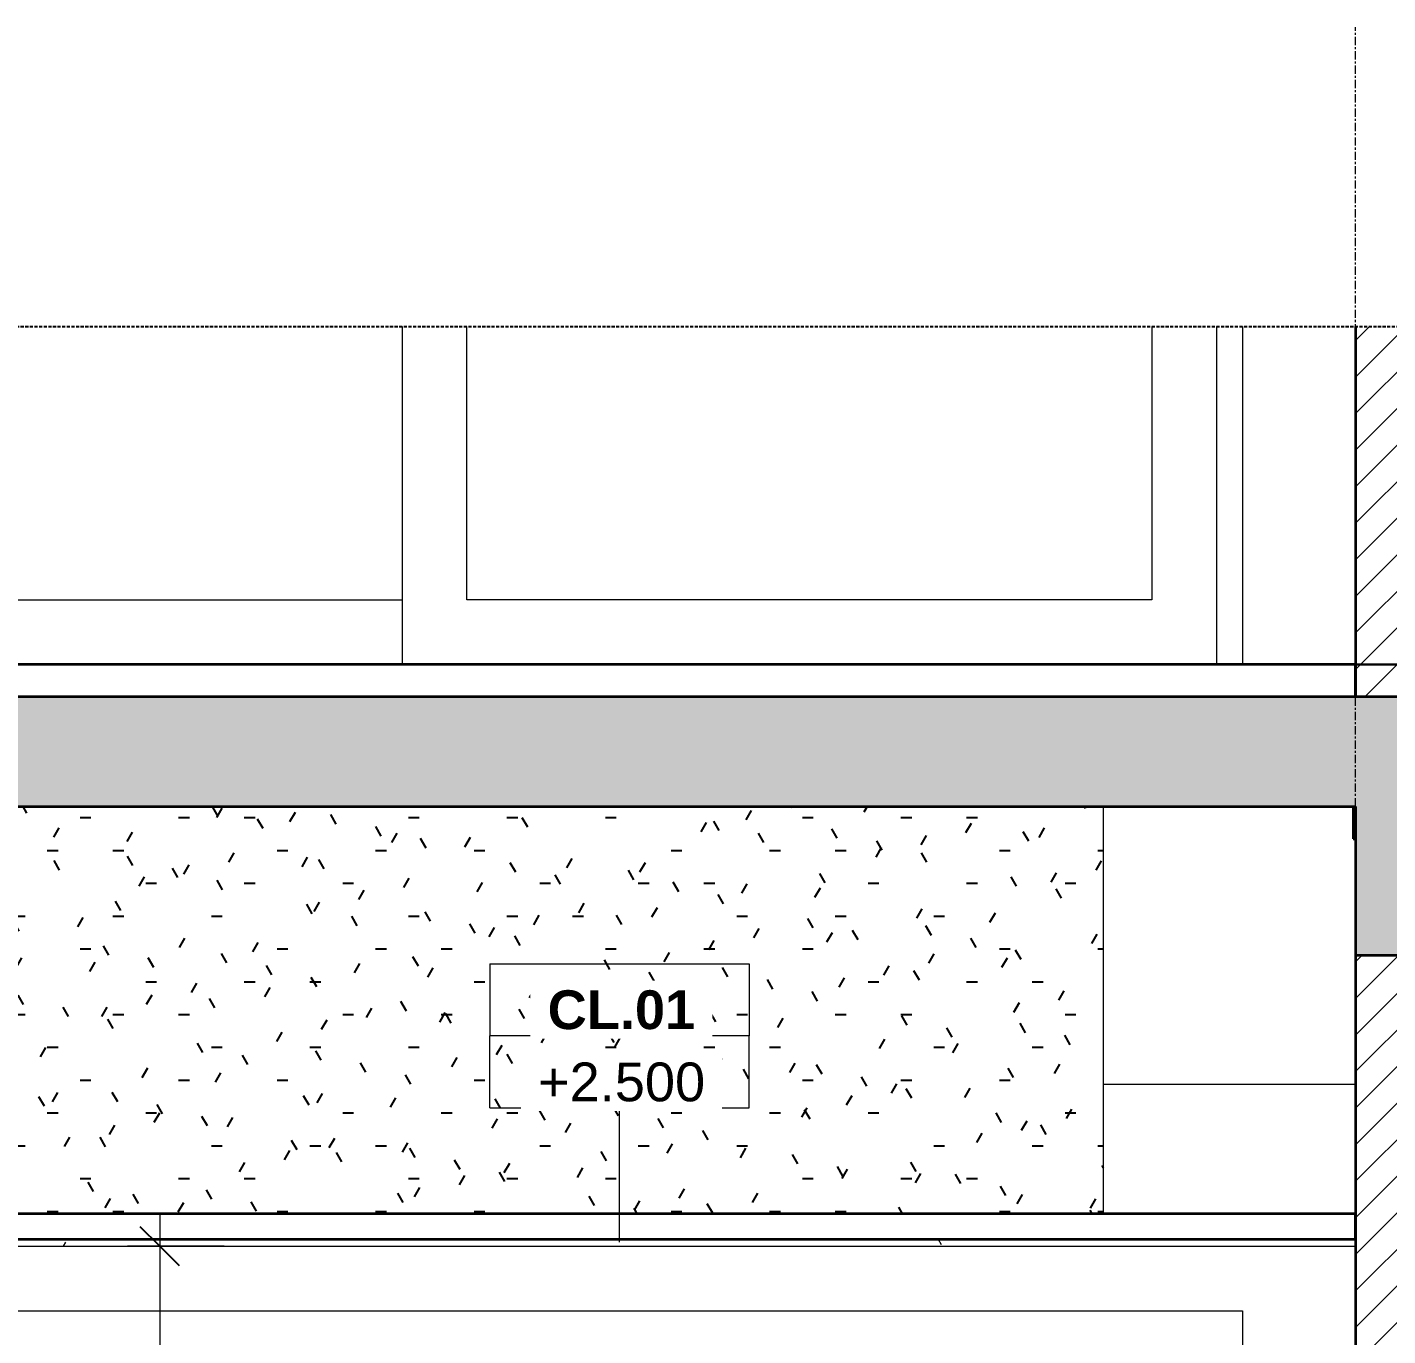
# Model space of a CAD drawing. Header units: millimetres. Extents: x 32270 to 221883, y 3811 to 78637.
# Drawn here: x 85214 to 87319, y 7961 to 9986 of the extents above; entities that cross this region are included whole.
import ezdxf

# ---------------------------------------------------------------- set-up
doc = ezdxf.new("R2010")
doc.units = ezdxf.units.MM
for name, pattern in [('Centre', [31.75, 6.35, -4.7625, 15.875, -4.7625]), ('Grid Line', [22.225, 12.7, -3.175, 3.175, -3.175]), ('Hidden', [7.14375, 4.7625, -2.38125])]:
    doc.linetypes.add(name, pattern=pattern)
for name, color, linetype, lineweight in [('0-5', 130, 'Continuous', 5), ('A-ANNO-DIMS', 211, 'Continuous', 9), ('A-ANNO-DIMS-50', 211, 'Continuous', 9), ('A-CLNG-1', 7, 'Continuous', 35), ('A-CLNG-2', 250, 'Continuous', 18), ('A-CLNG-FNSH-1', 250, 'Continuous', 18), ('A-CLNG-IDEN', 151, 'Continuous', 9), ('A-CLNG-PATT-1', 250, 'Continuous', 18), ('A-CLNG-PATT-2', 71, 'Continuous', 25), ('A-DETL-GENF', 92, 'Continuous', 18), ('A-DETL-GENF-3', 92, 'Hidden', 25), ('A-DETL-GENF-4', 9, 'Continuous', 18), ('A-DETL-MEDM', 33, 'Continuous', 35), ('A-DOOR', 31, 'Continuous', 18), ('A-DOOR-FRAM-1', 31, 'Continuous', 18), ('A-DOOR-GLAZ-1', 31, 'Continuous', 18), ('A-FLOR-FNSH-1', 7, 'Continuous', 35), ('A-FLOR-LEVL-2', 51, 'Centre', 9), ('A-FLOR-PATT-1', 253, 'Continuous', 18), ('A-WALL', 113, 'Continuous', 18), ('A-WALL-2', 7, 'Continuous', 35), ('A-WALL-PATT-1', 9, 'Continuous', 18), ('M-EQPM', 50, 'Continuous', 18), ('M-EQPM-1', 50, 'Continuous', 25), ('S-BEAM-1', 250, 'Continuous', 18), ('S-GRID-1', 1, 'Grid Line', 9)]:
    doc.layers.add(name, color=color, linetype=linetype, lineweight=lineweight)
doc.styles.add('Arial_1', font='arial.ttf', dxfattribs={"height": 60})
doc.styles.add('Arial_B_3', font='arialbd.ttf', dxfattribs={"height": 60})
doc.styles.add('UTM Avo', font='', dxfattribs={"width": 0.9, "height": 125})
doc.styles.get('UTM Avo').set_extended_font_data('UTM Avo')
doc.dimstyles.new('1_Dim_chi_tiet_2_5', dxfattribs={"dimscale": 304.8, "dimtxt": 124.912619, "dimasz": 0.19685, "dimexe": 0.164042, "dimexo": 0.0625, "dimgap": 0.016404, "dimtad": 1, "dimdec": 0, "dimrnd": 5, "dimzin": 0, "dimdsep": 46, "dimtxsty": 'UTM Avo', "dimblk1": 'OBLIQUE', "dimblk2": 'OBLIQUE', "dimsah": 1, "dimcen": 0.09, "dimdle": 0.164042, "dimazin": 0, "dimtfac": 1, "dimtdec": 4, "dimtix": 1, "dimtmove": 0, "dimatfit": 3, "dimfxl": 0.328084, "dimfxlon": 1, "dimtvp": 1, "dimtolj": 1, "dimtzin": 0, "dimarcsym": 2})
pattern_1 = [(50, (60606.82, 15875), (364.368, -31.878), [38.1, -419.1]), (355, (60606.8, 15875), (-70.486, 382.113), [30.48, -335.28]), (100.451, (60637.2, 15872.34), (293.885, 350.233), [32.38, -356.18]), (46.184, (60606.8, 15976.6), (542.158, -84.086), [57.15, -628.65]), (96.636, (60652, 15969.6), (474.805, 494.855), [48.57, -534.27]), (351.184, (60606.8, 15976.6), (474.81, 494.85), [45.72, -502.92]), (21, (60657.62, 15951.2), (303.2285, -204.5305), [38.1, -419.1]), (326, (60657.6, 15951.2), (123.604, 368.376), [30.48, -335.28]), (71.451, (60682.9, 15934.16), (426.834, 163.843), [32.38, -356.18]), (37.5, (60606.82, 15875), (6.1766, 169.1102), [3.353, -327.863, 3.353, -337.007, -336.55]), (37.5, (60606.82, 15875), (6.1766, 169.1102), [-671.576, 3.353, -333.197]), (7.5, (60606.82, 15875), (133.6389, 200.3615), [3.353, -190.703, 3.353, -320.243, -128.27]), (7.5, (60606.82, 15875), (133.6389, 200.3615), [-517.652, 3.353, -124.917]), (327.5, (60493.53, 15875), (271.1818, -11.4584), [3.353, -123.647, 3.353, -392.887, -525.78]), (327.5, (60493.53, 15875), (271.1818, -11.4584), [-523.24, 3.353, -522.427]), (317.5, (60442.73, 15875), (296.2585, 50.853), [3.353, -161.747, 3.353, -259.791, -373.38]), (317.5, (60442.73, 15875), (296.2585, 50.853), [-428.244, 3.353, -370.027]), (45, (60606.82, 15875), (-125.7236, 125.7236), []), (45, (60606.82, 16065.5), (-125.7236, 125.7236), [])]
pattern_2 = [(45, (60606.818, 15875), (-28.28427, 28.28427), [])]

# ---------------------------------------------------------------- blocks, each defined once
blk = doc.blocks.new('NCV_TKTC_KET CAU_rvt-5-TKCS_CĂN HỘ LOẠI 3A - MẶT CẮT 4')
at = {"layer": 'A-FLOR-PATT-1'}
h = blk.add_hatch(dxfattribs=at)
h.set_pattern_fill('FP_20', color=256, style=0, pattern_type=2)
h.set_pattern_definition(pattern_1)
h.paths.add_polyline_path([(48433.3, 8730), (48436.9, 8730.3), (48436.9, 8780), (48433.3, 8780), (48433.3, 8773.7)])
h = blk.add_hatch(dxfattribs=at)
h.set_pattern_fill('FP_20', color=256, style=0, pattern_type=2)
h.set_pattern_definition(pattern_1)
h.paths.add_polyline_path([(48433.3, 8730), (48436.9, 8730.3), (48436.9, 8780), (48433.3, 8780), (48433.3, 8773.7)])
at = {"layer": 'A-FLOR-FNSH-1'}
for p, q in [((48433.3, 8780), (48433.3, 8730)), ((48433.3, 8730), (48436.9, 8730))]:
    blk.add_line(p, q, dxfattribs=at)
at = {"layer": 'S-BEAM-1'}
blk.add_line((48436.9, 8350), (48046.9, 8350), dxfattribs=at)
blk = doc.blocks.new('CL_01-VÁCH DỰNG THẠCH CAO CĂN HỘ LOẠI 1-5D9 - CL_01-VÁCH DỰNG THẠCH CAO CĂN HỘ LOẠI 1A-5-908358-TKCS_CĂN HỘ LOẠI 3A - MẶT CẮT 4')
at = {"layer": 'A-CLNG-PATT-2'}
h = blk.add_hatch(dxfattribs=at)
h.set_pattern_fill('FP_22', color=256, style=0, pattern_type=2)
h.set_pattern_definition([(0, (60606.82, 15875), (203.2, 50.8), [16.764, -135.636, 16.764, -135.636, -812.8]), (0, (60606.82, 15875), (203.2, 50.8), [-304.8, 16.764, -288.036, 16.764, -135.636, -355.6]), (0, (60606.82, 15875), (203.2, 50.8), [-762, 16.764, -84.836, 16.764, -237.236]), (120, (60683.02, 15900.4), (-145.59409, 150.57636), [16.764, -135.636, 16.764, -135.636, -812.8]), (120, (60683.02, 15900.4), (-145.59409, 150.57636), [-304.8, 16.764, -288.036, 16.764, -135.636, -355.6]), (120, (60683.02, 15900.4), (-145.59409, 150.57636), [-762, 16.764, -84.836, 16.764, -237.236]), (240, (60708.42, 16002), (-57.60591, -201.37636), [16.764, -135.636, 16.764, -135.636, -812.8]), (240, (60708.42, 16002), (-57.60591, -201.37636), [-304.8, 16.764, -288.036, 16.764, -135.636, -355.6]), (240, (60708.42, 16002), (-57.60591, -201.37636), [-762, 16.764, -84.836, 16.764, -237.236])])
h.paths.add_polyline_path([(48046.9, 8150), (48046.9, 8780), (45536.9, 8780), (45536.9, 8500), (45436.9, 8500), (45436.9, 8150), (46999.2, 8150)])
at = {"layer": 'A-CLNG-2'}
blk.add_line((48046.9, 8150), (48046.9, 8780), dxfattribs=at)
blk = doc.blocks.new('NCV_TKTC_TANG 2_rvt-5-TKCS_CĂN HỘ LOẠI 3A - MẶT CẮT 4')
at = {"layer": 'A-CLNG-PATT-1'}
h = blk.add_hatch(dxfattribs=at)
h.set_pattern_fill('FP_21', color=256, style=0, pattern_type=2)
h.set_pattern_definition([(0, (60606.82, 15875), (406.4, 101.6), [16.764, -288.036, 16.764, -288.036, -1625.6]), (0, (60606.82, 15875), (406.4, 101.6), [-609.6, 16.764, -592.836, 16.764, -288.036, -711.2]), (0, (60606.82, 15875), (406.4, 101.6), [-1524, 16.764, -186.436, 16.764, -491.236]), (120, (60759.22, 15925.8), (-291.1882, 301.1527), [16.764, -288.036, 16.764, -288.036, -1625.6]), (120, (60759.22, 15925.8), (-291.1882, 301.1527), [-609.6, 16.764, -592.836, 16.764, -288.036, -711.2]), (120, (60759.22, 15925.8), (-291.1882, 301.1527), [-1524, 16.764, -186.436, 16.764, -491.236]), (240, (60810.02, 16129), (-115.2118, -402.7527), [16.764, -288.036, 16.764, -288.036, -1625.6]), (240, (60810.02, 16129), (-115.2118, -402.7527), [-609.6, 16.764, -592.836, 16.764, -288.036, -711.2]), (240, (60810.02, 16129), (-115.2118, -402.7527), [-1524, 16.764, -186.436, 16.764, -491.236])])
h.paths.add_polyline_path([(48204.9, 8100), (48436.9, 8100), (48436.9, 8110), (45436.9, 8110), (45436.9, 8100), (46999.2, 8100)])
at = {"layer": 'A-WALL-PATT-1'}
h = blk.add_hatch(dxfattribs=at)
h.set_pattern_fill('FP_19', color=256, style=0, pattern_type=2)
h.set_pattern_definition(pattern_2)
h.paths.add_polyline_path([(48436.9, 5550), (48536.9, 5550), (48536.9, 8550), (48436.9, 8550), (48436.9, 6096)])
at = {"layer": 'A-CLNG-1'}
for p, q in [((48436.9, 8150), (45436.9, 8150)), ((48436.9, 8110), (48436.9, 8150)), ((48436.9, 8110), (45436.9, 8110))]:
    blk.add_line(p, q, dxfattribs=at)
at = {"layer": 'A-CLNG-FNSH-1'}
for p, q in [((48436.9, 8100), (48436.9, 8110)), ((45436.9, 8100), (48436.9, 8100))]:
    blk.add_line(p, q, dxfattribs=at)
at = {"layer": 'A-WALL-2'}
blk.add_line((48436.9, 8550), (48436.9, 5550), dxfattribs=at)
at = {"layer": 'A-CLNG-2'}
blk.add_blockref('CL_01-VÁCH DỰNG THẠCH CAO CĂN HỘ LOẠI 1-5D9 - CL_01-VÁCH DỰNG THẠCH CAO CĂN HỘ LOẠI 1A-5-908358-TKCS_CĂN HỘ LOẠI 3A - MẶT CẮT 4', (0, 0), dxfattribs=at)
blk = doc.blocks.new('NCV_TKTC_TANG 3 - 4_rvt-6-TKCS_CĂN HỘ LOẠI 3A - MẶT CẮT 4')
at = {"layer": 'A-WALL-PATT-1'}
h = blk.add_hatch(dxfattribs=at)
h.set_pattern_fill('FP_19', color=256, style=0, pattern_type=2)
h.set_pattern_definition(pattern_2)
h.paths.add_polyline_path([(48536.9, 8950), (48536.9, 9523), (48436.9, 9523), (48436.9, 8950)])
at = {"layer": 'A-FLOR-FNSH-1'}
for p, q in [((48436.9, 9000), (45436.9, 9000)), ((48436.9, 8950), (48436.9, 9000))]:
    blk.add_line(p, q, dxfattribs=at)
at = {"layer": 'A-WALL-2'}
blk.add_line((48436.9, 9523), (48436.9, 8950), dxfattribs=at)
blk = doc.blocks.new('DEG_02-DEG_03 - DEG_02-2500x2400mm-CỬA ĐI 02 CÁNH TRƯỢT-V104-TKCS_CĂN HỘ LOẠI 3A - MẶT CẮT 4')
at = {"layer": 'A-DOOR'}
for p, q in [((46961.9, 9523), (46961.9, 9000)), ((47061.9, 9100), (47061.9, 9523)), ((48121.9, 9523), (48121.9, 9100)), ((48121.9, 9100), (47061.9, 9100))]:
    blk.add_line(p, q, dxfattribs=at)
at = {"layer": 'A-DOOR-FRAM-1'}
for p, q in [((45801.9, 9523), (45801.9, 9000)), ((48221.9, 9523), (48221.9, 9000))]:
    blk.add_line(p, q, dxfattribs=at)
at = {"layer": 'A-DOOR-GLAZ-1'}
for p, q in [((45901.9, 9523), (45901.9, 9100)), ((45901.9, 9100), (46961.9, 9100))]:
    blk.add_line(p, q, dxfattribs=at)
blk = doc.blocks.new('TKTC_XREF_251221_MB TANG 2-7 - TKTC_XREF_251221_MB TANG 2-7-V106-TKCS_CĂN HỘ LOẠI 3A - MẶT CẮT 4')
at = {"layer": 'M-EQPM-1'}
for p, q in [((44707, 9000), (54201.4, 9000)), ((45733.6, 9000), (53313.6, 9000)), ((53313.6, 9000), (45738.6, 9000))]:
    blk.add_line(p, q, dxfattribs=at)
blk = doc.blocks.new('BORDER VIEW - BORDER VIEW-3699927-TKCS_CĂN HỘ LOẠI 3A - MẶT CẮT 4')
at = {"layer": 'A-DETL-GENF-3'}
blk.add_line((44857, 9523), (54051.4, 9523), dxfattribs=at)
blk = doc.blocks.new('DIMBLOCK89-TKCS_CĂN HỘ LOẠI 3A - MẶT CẮT 4')
at = {"layer": 'A-ANNO-DIMS-50'}
for p, q in [((85418.9, 8150), (85418.9, 5550)), ((85518.9, 8100), (85368.9, 8100)), ((85418.9, 8100), (85518.9, 8100)), ((85518.9, 5600), (85368.9, 5600)), ((85418.9, 5600), (85518.9, 5600))]:
    blk.add_line(p, q, dxfattribs=at)
at = {"layer": 'A-ANNO-DIMS-50', "lineweight": 25}
for p, q in [((85418.9, 8100), (85388.9, 8130)), ((85418.9, 8100), (85448.9, 8070)), ((85418.9, 5600), (85388.9, 5630)), ((85418.9, 5600), (85448.9, 5570))]:
    blk.add_line(p, q, dxfattribs=at)
at = {"layer": 'A-ANNO-DIMS-50', "color": 0, "insert": (85256.5, 6678.8), "char_height": 125, "width": 410.824, "attachment_point": 1, "rotation": 90, "line_spacing_factor": 1.110334, "style": 'UTM Avo'}
blk.add_mtext('2500', dxfattribs=at)
blk = doc.blocks.new('_Oblique')
at = {"color": 0, "linetype": 'ByBlock', "lineweight": -2}
blk.add_line((-0.5, -0.5), (0.5, 0.5), dxfattribs=at)
blk = doc.blocks.new('M_Ceiling Tag w Height - M_Ceiling Tag w Height-4076435-TKCS_CĂN HỘ LOẠI 3A - MẶT CẮT 4')
at = {"layer": 'A-CLNG-IDEN'}
for p, q in [((47097.7, 8536.5), (47097.7, 8425.3)), ((47097.7, 8536.5), (47498.9, 8536.5)), ((47498.9, 8536.5), (47498.9, 8425.3)), ((47097.7, 8314), (47097.7, 8425.3)), ((47498.9, 8425.3), (47097.7, 8425.3)), ((47498.9, 8314), (47498.9, 8425.3)), ((47097.7, 8314), (47498.9, 8314))]:
    blk.add_line(p, q, dxfattribs=at)

msp = doc.modelspace()

# ---------------------------------------------------------------- hatches: boundary and pattern name
at = {"layer": 'A-DETL-GENF-4'}
h = msp.add_hatch(dxfattribs=at)
h.set_pattern_fill('FP_20', color=256, style=0, pattern_type=2)
h.set_pattern_definition([(50, (99439.1, 15875), (364.368, -31.8783), [38.1, -419.1]), (355, (99439.1, 15875), (-70.486, 382.113), [30.48, -335.28]), (100.451, (99469.47, 15872.34), (293.885, 350.2334), [32.38, -356.18]), (46.184, (99439.1, 15976.6), (542.158, -84.086), [57.15, -628.65]), (96.636, (99484.3, 15969.6), (474.805, 494.855), [48.57, -534.27]), (351.184, (99439.1, 15976.6), (474.81, 494.85), [45.72, -502.92]), (21, (99489.9, 15951.2), (303.2285, -204.5305), [38.1, -419.1]), (326, (99489.9, 15951.2), (123.604, 368.376), [30.48, -335.28]), (71.451, (99515.17, 15934.16), (426.834, 163.843), [32.38, -356.18]), (37.5, (99439.1, 15875), (6.1766, 169.1102), [3.353, -327.863, 3.353, -337.007, -336.55]), (37.5, (99439.1, 15875), (6.1766, 169.1102), [-671.576, 3.353, -333.197]), (7.5, (99439.1, 15875), (133.6389, 200.3615), [3.353, -190.703, 3.353, -320.243, -128.27]), (7.5, (99439.1, 15875), (133.6389, 200.3615), [-517.652, 3.353, -124.917]), (327.5, (99325.82, 15875), (271.1818, -11.4584), [3.353, -123.647, 3.353, -392.887, -525.78]), (327.5, (99325.82, 15875), (271.1818, -11.4584), [-523.24, 3.353, -522.427]), (317.5, (99275.02, 15875), (296.2585, 50.853), [3.353, -161.747, 3.353, -259.791, -373.38]), (317.5, (99275.02, 15875), (296.2585, 50.853), [-428.244, 3.353, -370.027]), (45, (99439.1, 15875), (-125.7236, 125.7236), []), (45, (99439.1, 16065.5), (-125.7236, 125.7236), [])])
h.paths.add_polyline_path([(84369.2, 8500), (84369.2, 8780), (87269.2, 8780), (87269.2, 8550), (87469.2, 8550), (87469.2, 8730), (89369.2, 8730), (89369.2, 8785), (92165.5, 8785), (92165.5, 8500), (92565.5, 8500), (92565.5, 8780), (93033.7, 8780), (93033.7, 8950), (89269.2, 8950), (89269.2, 8900), (87369.2, 8900), (87369.2, 8950), (83539.2, 8950), (83539.2, 8780), (83969.2, 8780), (83969.2, 8500), (84023, 8500)])

# ---------------------------------------------------------------- linework, layer by layer
at = {"layer": 'A-CLNG-IDEN'}
msp.add_line((86130.6, 8105.8), (86130.6, 8314), dxfattribs=at)
at = {"layer": 'A-DETL-MEDM'}
for p, q in [((87369.2, 8950), (83539.2, 8950)), ((84369.2, 8780), (87269.2, 8780)), ((87269.2, 8780), (87269.2, 8550)), ((87269.2, 8550), (87469.2, 8550))]:
    msp.add_line(p, q, dxfattribs=at)
at = {"layer": 'A-FLOR-LEVL-2'}
msp.add_line((83251.5, 9000), (93551.1, 9000), dxfattribs=at)
at = {"layer": 'A-WALL'}
for p, q in [((87094.2, 9523), (87094.2, 9000)), ((84594.2, 8000), (87094.2, 8000)), ((87094.2, 8000), (87094.2, 5600))]:
    msp.add_line(p, q, dxfattribs=at)
at = {"layer": 'S-GRID-1'}
for p, q in [((87269.2, 8736.2), (87269.2, 9986.2)), ((87269.2, 5614.5), (87269.2, 8736.2))]:
    msp.add_line(p, q, dxfattribs=at)

# ---------------------------------------------------------------- block references
at = {"layer": '0-5'}
for name in ['NCV_TKTC_KET CAU_rvt-5-TKCS_CĂN HỘ LOẠI 3A - MẶT CẮT 4', 'NCV_TKTC_TANG 3 - 4_rvt-6-TKCS_CĂN HỘ LOẠI 3A - MẶT CẮT 4', 'NCV_TKTC_TANG 2_rvt-5-TKCS_CĂN HỘ LOẠI 3A - MẶT CẮT 4']:
    msp.add_blockref(name, (38832.3, 0), dxfattribs=at)
at = {"layer": 'A-CLNG-IDEN'}
msp.add_blockref('M_Ceiling Tag w Height - M_Ceiling Tag w Height-4076435-TKCS_CĂN HỘ LOẠI 3A - MẶT CẮT 4', (38832.3, 0), dxfattribs=at)
at = {"layer": 'A-DETL-GENF'}
msp.add_blockref('BORDER VIEW - BORDER VIEW-3699927-TKCS_CĂN HỘ LOẠI 3A - MẶT CẮT 4', (38832.3, 0), dxfattribs=at)
at = {"layer": 'A-DOOR'}
msp.add_blockref('DEG_02-DEG_03 - DEG_02-2500x2400mm-CỬA ĐI 02 CÁNH TRƯỢT-V104-TKCS_CĂN HỘ LOẠI 3A - MẶT CẮT 4', (38832.3, 0), dxfattribs=at)
at = {"layer": 'M-EQPM'}
msp.add_blockref('TKTC_XREF_251221_MB TANG 2-7 - TKTC_XREF_251221_MB TANG 2-7-V106-TKCS_CĂN HỘ LOẠI 3A - MẶT CẮT 4', (38832.3, 0), dxfattribs=at)

# ---------------------------------------------------------------- dimensions: what is measured, and where the dimension line sits
at = {"layer": 'A-ANNO-DIMS'}
dim = msp.add_linear_dim(base=(85418.9, 5600), p1=(85518.9, 8100), p2=(85518.9, 5600), angle=90, dimstyle='1_Dim_chi_tiet_2_5', override={"dimpost": '<>', "dimfxl": 2500}, dxfattribs=at)
dim.commit()
dim.dimension.update_dxf_attribs({"geometry": 'DIMBLOCK89-TKCS_CĂN HỘ LOẠI 3A - MẶT CẮT 4', "text_midpoint": (85349.2, 6850)})

# ---------------------------------------------------------------- next in the draw order: texts
at = {"layer": 'A-CLNG-IDEN', "char_height": 60, "attachment_point": 5, "line_spacing_factor": 0.936439, "bg_fill": 3, "box_fill_scale": 1.25, "bg_fill_color": 256, "bg_fill_true_color": 13158600, "bg_fill_transparency": 0}
for s, insert, width, style in [('\\pt634.9998,1270.0002,1905,2539.9998,3175.0002,3810,4444.9998,5080.0002,5715,6349.9998,6985.0002,7620,8254.9998,8890.0002,9525,10159.9998,10795.0002,11430,12064.9998,12700.0002,13335,13969.9998,14605.0002,15240,15874.9998,16510.0002,17145,17779.9998,18415.0002,19050,19684.9998,20320.0002;CL.01', (86133.4, 8465.3), 251.5, 'Arial_B_3'), ('\\pt634.9998,1270.0002,1905,2539.9998,3175.0002,3810,4444.9998,5080.0002,5715,6349.9998,6985.0002,7620,8254.9998,8890.0002,9525,10159.9998,10795.0002,11430,12064.9998,12700.0002,13335,13969.9998,14605.0002,15240,15874.9998,16510.0002,17145,17779.9998,18415.0002,19050,19684.9998,20320.0002;+2.500', (86133.6, 8353.6), 281, 'Arial_1')]:
    msp.add_mtext(s, dxfattribs=dict(at, insert=insert, width=width, style=style))

doc.saveas('drawing.dxf')
